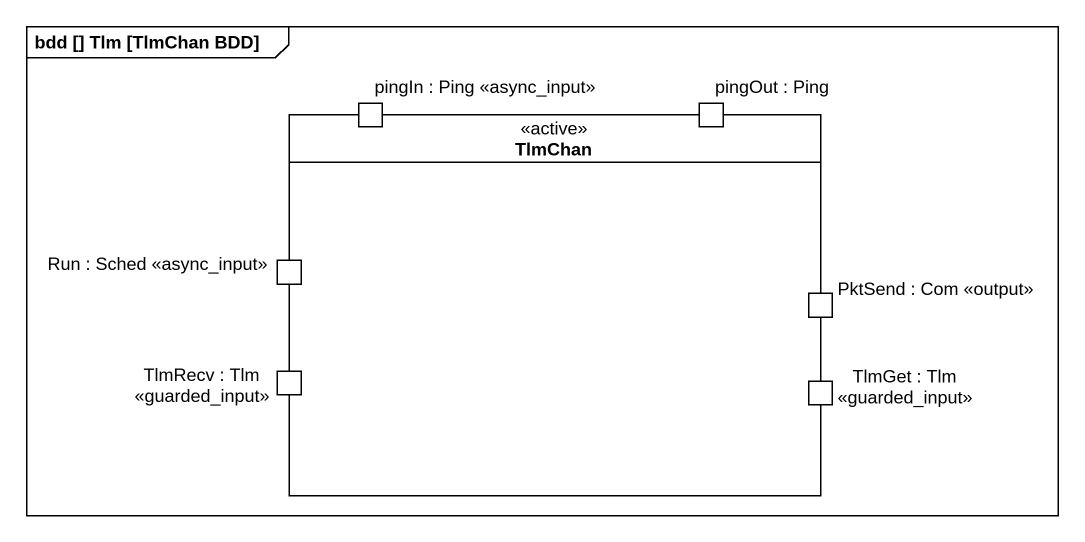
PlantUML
@startuml
mainframe bdd [] Tlm [TlmChan BDD]
rectangle TlmChan <<active>> {
  port "pingIn : Ping <<async_input>>" as pingIn_Ping_async_input
  port "pingOut : Ping" as pingOut_Ping
  port "Run : Sched <<async_input>>" as Run_Sched_async_input
  port "PktSend : Com <<output>>" as PktSend_Com_output
  port "TlmRecv : Tlm <<guarded_input>>" as TlmRecv_Tlm_guarded_input
  port "TlmGet : Tlm <<guarded_input>>" as TlmGet_Tlm_guarded_input
}
@enduml
